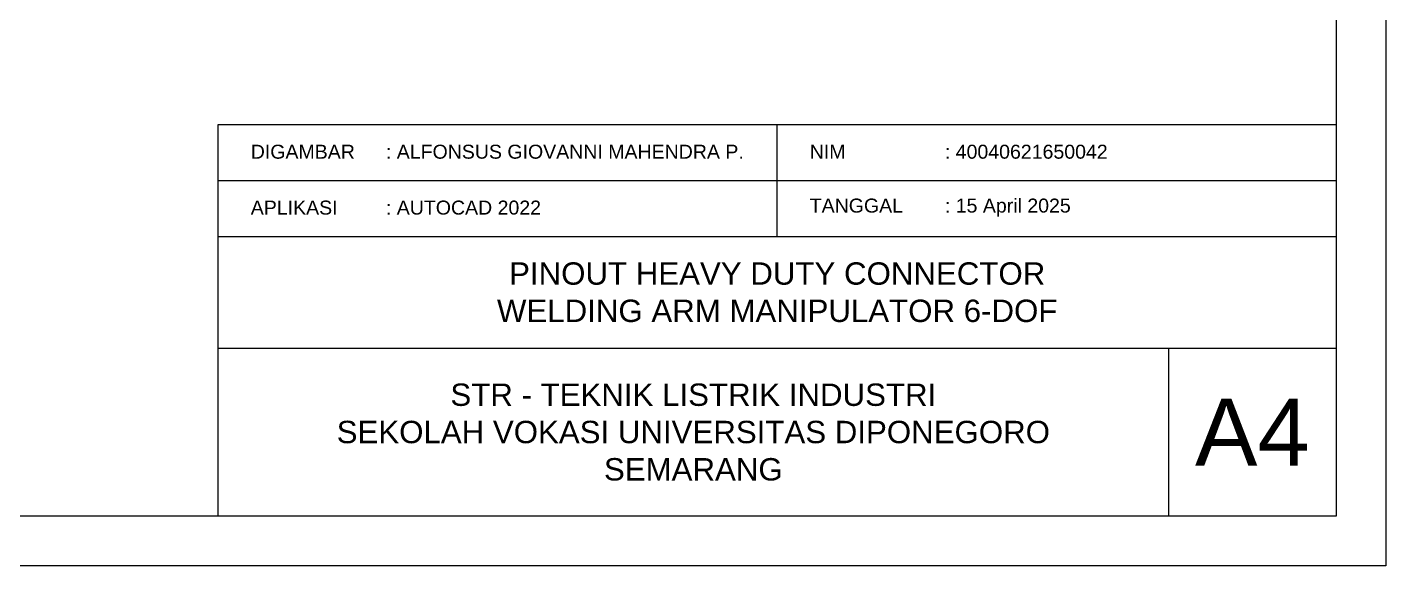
# Model space of a CAD drawing. Header units: millimetres. Extents: x 55 to 265, y 28 to 325.
# Drawn here: x 127.8 to 264.6, y 28.3 to 82.4 of the extents above; entities that cross this region are included whole.
import ezdxf

# ---------------------------------------------------------------- set-up
doc = ezdxf.new("R2010")
doc.units = ezdxf.units.MM
doc.styles.get("Standard").update_dxf_attribs({"font": 'arial.ttf'})

msp = doc.modelspace()

# ---------------------------------------------------------------- linework, layer by layer
at = {"linetype": 'ByBlock'}
for p, q in [((147.07, 72.65), (259.57, 72.65)), ((147.07, 33.27), (147.07, 72.65)), ((203.32, 61.4), (203.32, 72.65)), ((147.07, 67.02), (259.57, 67.02)), ((147.07, 61.4), (259.57, 61.4)), ((147.07, 50.15), (259.57, 50.15)), ((242.69, 50.15), (242.69, 33.27)), ((259.57, 33.27), (147.07, 33.27))]:
    msp.add_line(p, q, dxfattribs=at)
for points in [[(54.57, 325.27), (264.57, 325.27), (264.57, 28.27), (54.57, 28.27)], [(59.57, 320.27), (259.57, 320.27), (259.57, 33.27), (59.57, 33.27)]]:
    msp.add_lwpolyline(points, close=True)

# ---------------------------------------------------------------- texts
for s, width, heights, insert, char_height, attachment_point in [('      DIGAMBAR^I: ALFONSUS GIOVANNI MAHENDRA P.', 56.25, [5.62], (147.07, 69.9), 1.4062, 4), ('      NIM^I^I: 40040621650042', 56.25, [5.62], (203.32, 69.9), 1.4062, 4), ('      APLIKASI^I: AUTOCAD 2022', 56.25, [5.62], (147.07, 64.28), 1.4062, 4), ('      TANGGAL^I: 15 April 2025', 56.25, [5.62], (203.32, 64.28), 1.4062, 4), ('PINOUT HEAVY DUTY CONNECTOR\\PWELDING ARM MANIPULATOR 6-DOF', 112.5, [0], (203.32, 55.77), 2.25, 5), ('STR - TEKNIK LISTRIK INDUSTRI\\PSEKOLAH VOKASI UNIVERSITAS DIPONEGORO\\PSEMARANG', 95.625, [0], (194.88, 41.71), 2.25, 5), ('A4', 16.875, [0], (251.13, 41.71), 6.75, 5)]:
    msp.add_mtext_dynamic_manual_height_columns(s, width=width, gutter_width=7.03, heights=heights, dxfattribs=dict(at, insert=insert, char_height=char_height, attachment_point=attachment_point))

doc.saveas('drawing.dxf')
